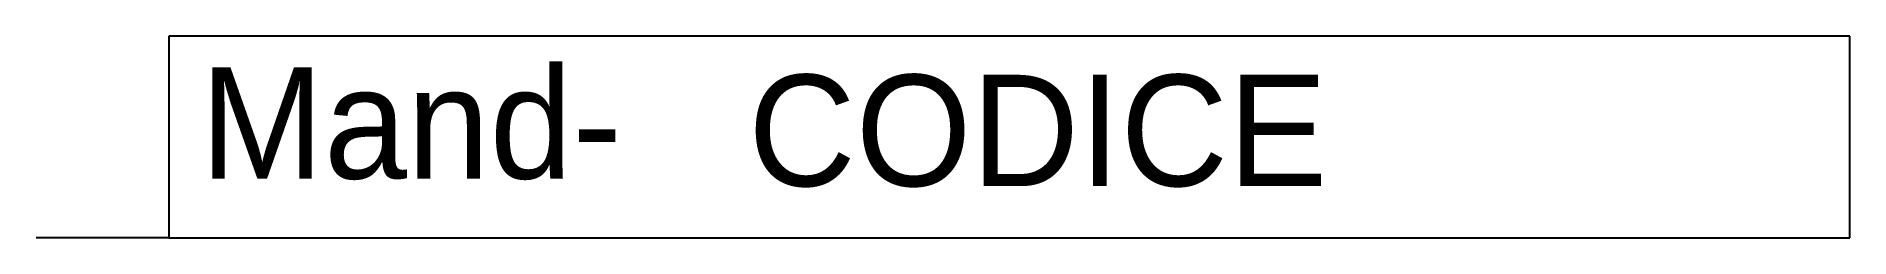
# Model space of a CAD drawing. Extents: x 0 to 3.26, y 0 to 0.36.
import ezdxf

# ---------------------------------------------------------------- set-up
doc = ezdxf.new("R2010")
doc.units = 0
doc.header["$LTSCALE"] = 0.05
doc.layers.get('0').update_dxf_attribs({"linetype": 'CONTINUOUS'})

msp = doc.modelspace()

# ---------------------------------------------------------------- linework, layer by layer
for p, q in [((3.2568, 0.3619), (0.2383, 0.3619)), ((0.2383, 0.3619), (0.2383, 0)), ((3.2568, 0), (3.2568, 0.3619)), ((0.2383, 0), (3.2568, 0))]:
    msp.add_line(p, q)
at = {"linetype": 'CONTINUOUS'}
msp.add_line((0.2383, 0), (0, 0), dxfattribs=at)

# ---------------------------------------------------------------- texts
msp.add_text('Mand-', height=0.2).set_placement((0.294, 0.1062))
at = {"flags": 8}
msp.add_attdef('CODICE', (1.2785, 0.0928), '*CODICE*', height=0.2, dxfattribs=at)

doc.saveas('drawing.dxf')
